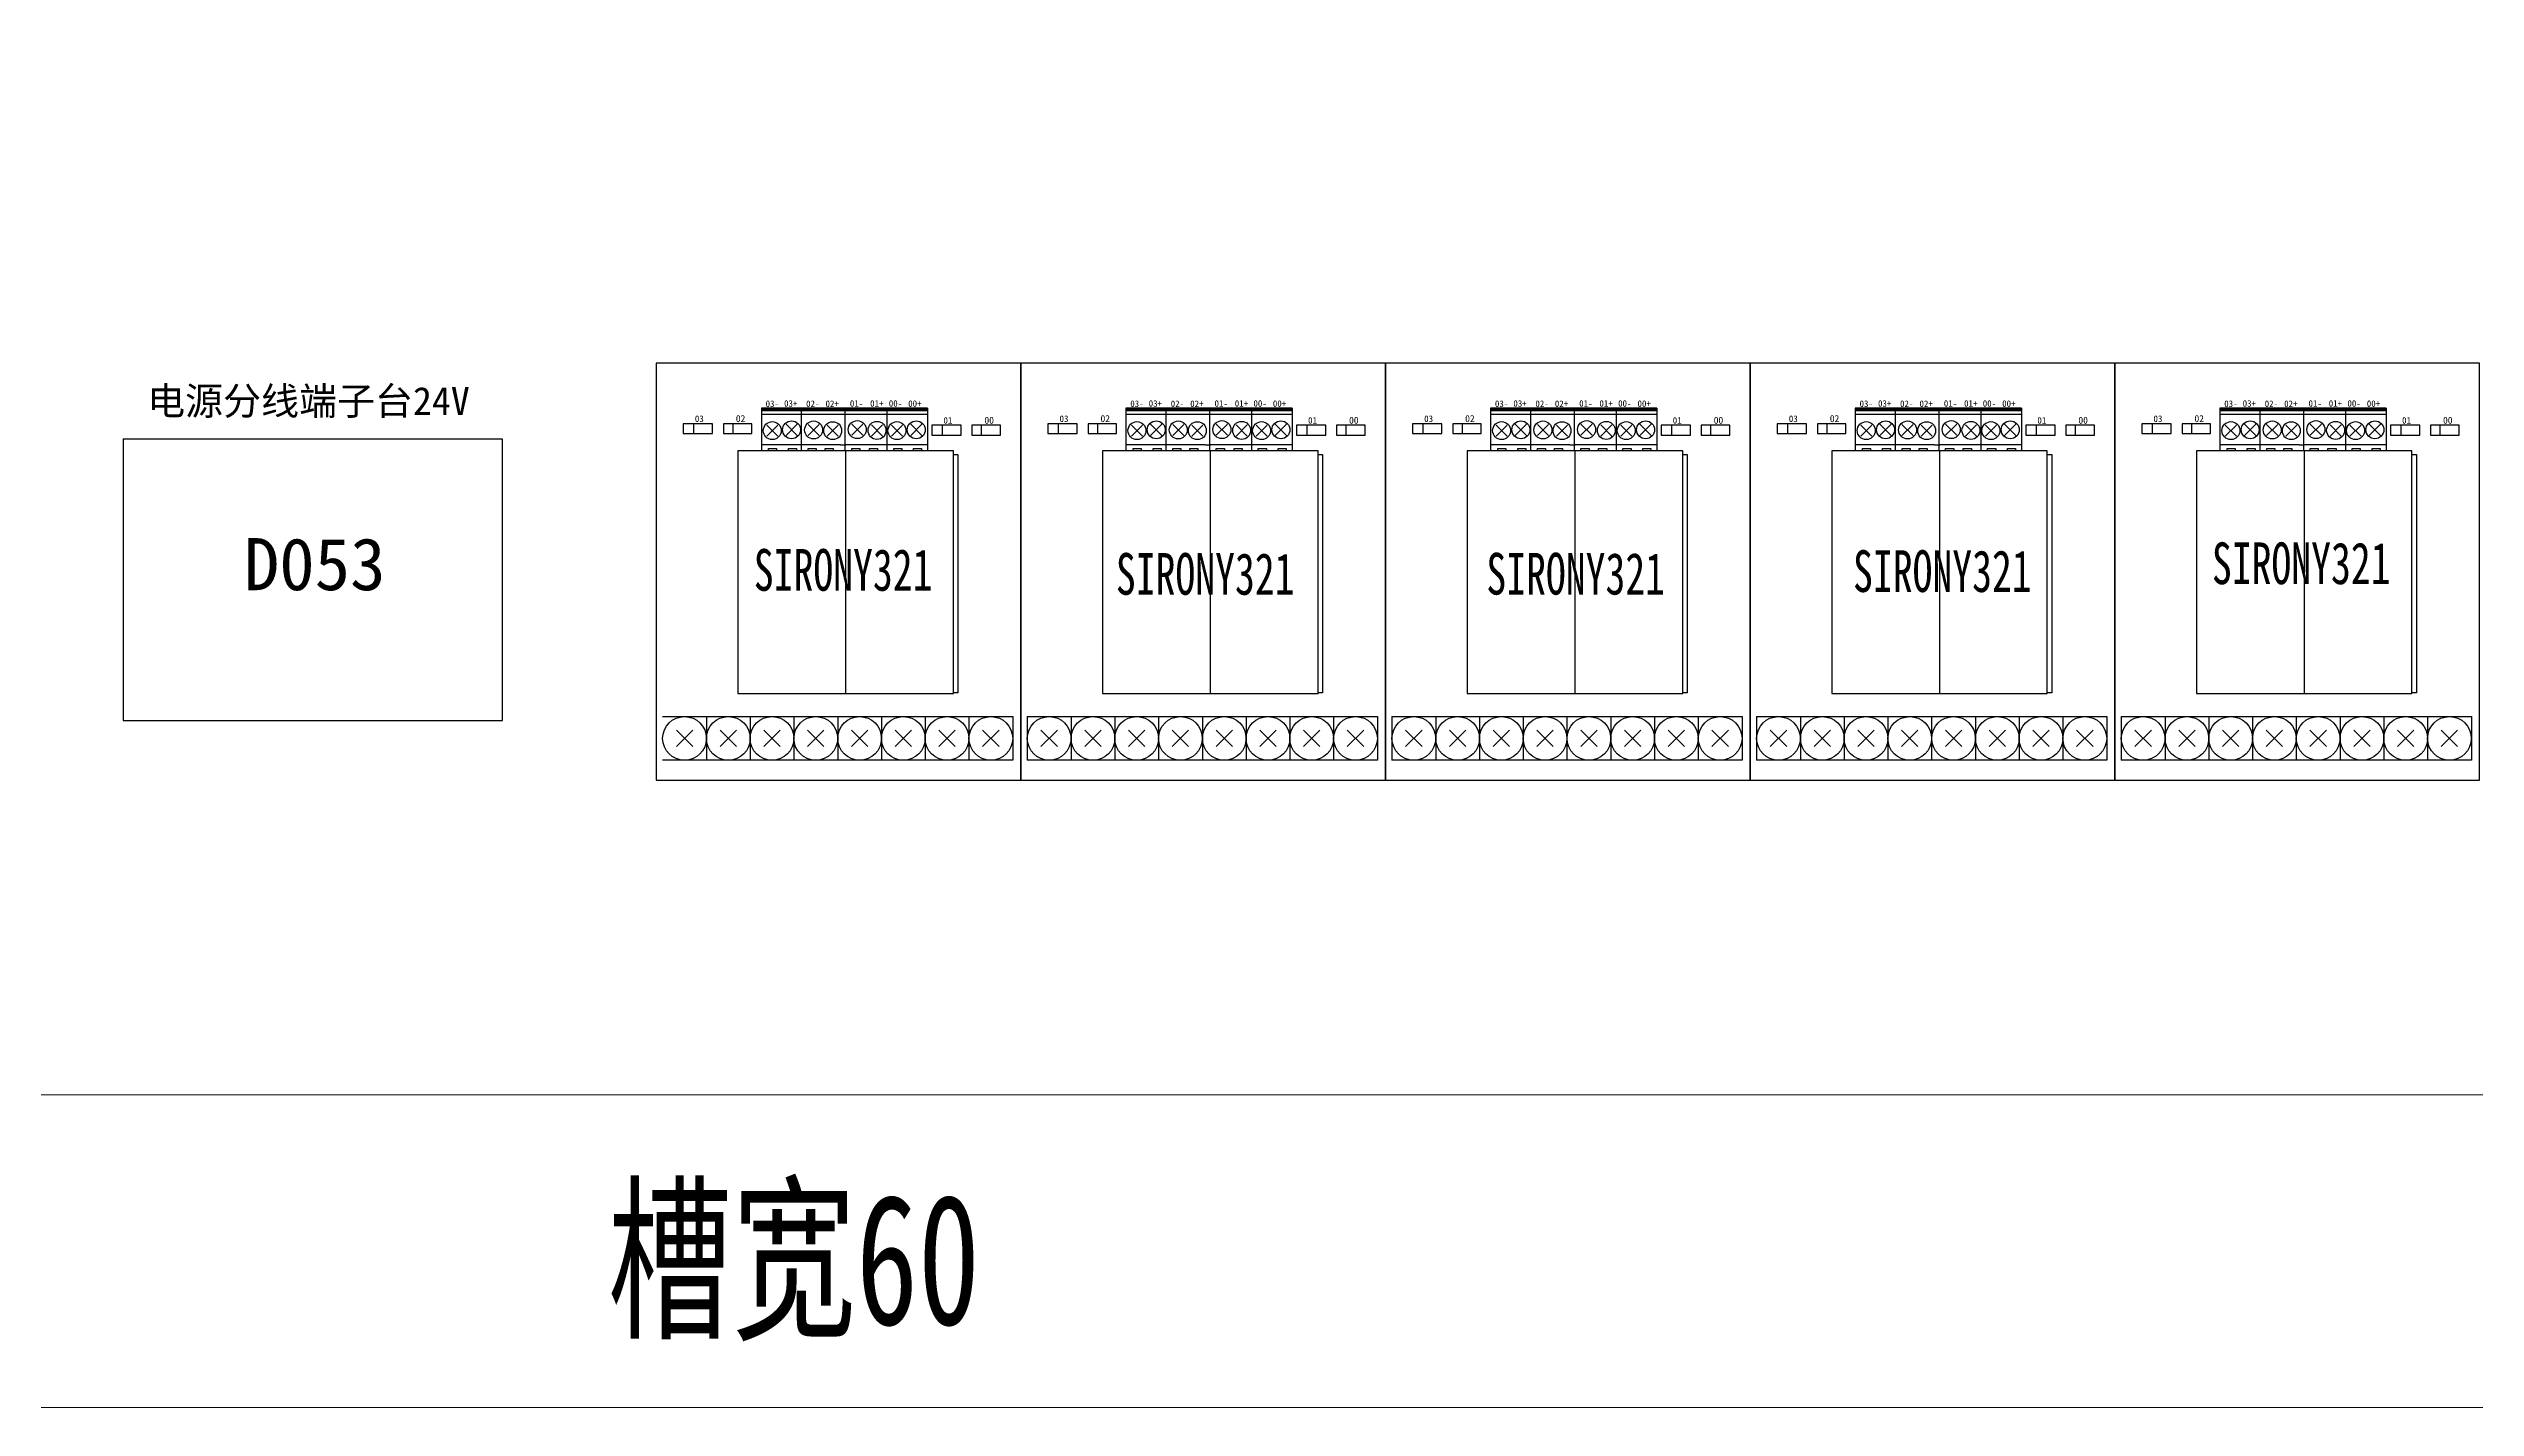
# Model space of a CAD drawing. Extents: x 38255 to 47052, y -6758 to -3353.
# Drawn here: x 43797.9 to 44263.8, y -4747.9 to -4487.2 of the extents above; entities that cross this region are included whole.
import ezdxf

# ---------------------------------------------------------------- set-up
doc = ezdxf.new("R2010")
doc.units = 0
doc.header["$MEASUREMENT"] = 0
doc.layers.add('frame', color=7, linetype='Continuous', lineweight=15)
doc.layers.add('TEXT', color=2, linetype='Continuous')
doc.layers.add('Z_OM_OUTLINE', color=7, linetype='Continuous')
doc.styles.add('ST', font='', dxfattribs={"width": 0.8, "height": 300})
doc.styles.add('宋', font='', dxfattribs={"width": 0.7})
doc.styles.get('ST').set_extended_font_data('SimSun')
doc.styles.get('宋').set_extended_font_data('SimSun')

msp = doc.modelspace()

# ---------------------------------------------------------------- linework, layer by layer
at = {"lineweight": -2}
for p, q in [((43934.745, -4556.169), (43934.745, -4564.323)), ((43966.649, -4556.169), (43934.745, -4556.169)), ((43942.466, -4564.323), (43942.466, -4556.169)), ((43950.852, -4564.323), (43950.852, -4556.169)), ((43958.884, -4564.323), (43958.884, -4556.169)), ((43966.649, -4556.169), (43966.649, -4564.323)), ((44004.745, -4556.169), (44004.745, -4564.323)), ((44036.649, -4556.169), (44004.745, -4556.169)), ((44012.466, -4564.323), (44012.466, -4556.169)), ((44020.852, -4564.323), (44020.852, -4556.169)), ((44028.884, -4564.323), (44028.884, -4556.169)), ((44036.649, -4556.169), (44036.649, -4564.323)), ((44074.745, -4556.169), (44074.745, -4564.323)), ((44106.649, -4556.169), (44074.745, -4556.169)), ((44082.466, -4564.323), (44082.466, -4556.169)), ((44090.852, -4564.323), (44090.852, -4556.169)), ((44098.884, -4564.323), (44098.884, -4556.169)), ((44106.649, -4556.169), (44106.649, -4564.323)), ((44144.745, -4556.169), (44144.745, -4564.323)), ((44176.649, -4556.169), (44144.745, -4556.169)), ((44152.466, -4564.323), (44152.466, -4556.169)), ((44160.852, -4564.323), (44160.852, -4556.169)), ((44168.884, -4564.323), (44168.884, -4556.169)), ((44176.649, -4556.169), (44176.649, -4564.323)), ((44214.745, -4556.169), (44214.745, -4564.323)), ((44246.649, -4556.169), (44214.745, -4556.169)), ((44222.466, -4564.323), (44222.466, -4556.169)), ((44230.852, -4564.323), (44230.852, -4556.169)), ((44238.884, -4564.323), (44238.884, -4556.169)), ((44246.649, -4556.169), (44246.649, -4564.323)), ((43921.729, -4559.134), (43921.729, -4561.004)), ((43929.253, -4559.134), (43929.253, -4561.004)), ((43966.615, -4556.439), (43934.745, -4556.439)), ((43966.615, -4556.682), (43934.745, -4556.682)), ((43966.649, -4557.399), (43934.745, -4557.399)), ((43969.447, -4559.449), (43969.447, -4561.319)), ((43976.971, -4559.449), (43976.971, -4561.319)), ((43991.729, -4559.134), (43991.729, -4561.004)), ((43999.253, -4559.134), (43999.253, -4561.004)), ((44036.615, -4556.439), (44004.745, -4556.439)), ((44036.615, -4556.682), (44004.745, -4556.682)), ((44036.649, -4557.399), (44004.745, -4557.399)), ((44039.447, -4559.449), (44039.447, -4561.319)), ((44046.971, -4559.449), (44046.971, -4561.319)), ((44061.729, -4559.134), (44061.729, -4561.004)), ((44069.253, -4559.134), (44069.253, -4561.004)), ((44106.615, -4556.439), (44074.745, -4556.439)), ((44106.615, -4556.682), (44074.745, -4556.682)), ((44106.649, -4557.399), (44074.745, -4557.399)), ((44109.447, -4559.449), (44109.447, -4561.319)), ((44116.971, -4559.449), (44116.971, -4561.319)), ((44131.729, -4559.134), (44131.729, -4561.004)), ((44139.253, -4559.134), (44139.253, -4561.004)), ((44176.615, -4556.439), (44144.745, -4556.439)), ((44176.615, -4556.682), (44144.745, -4556.682)), ((44176.649, -4557.399), (44144.745, -4557.399)), ((44179.447, -4559.449), (44179.447, -4561.319)), ((44186.971, -4559.449), (44186.971, -4561.319)), ((44201.729, -4559.134), (44201.729, -4561.004)), ((44209.253, -4559.134), (44209.253, -4561.004)), ((44246.615, -4556.439), (44214.745, -4556.439)), ((44246.615, -4556.682), (44214.745, -4556.682)), ((44246.649, -4557.399), (44214.745, -4557.399)), ((44249.447, -4559.449), (44249.447, -4561.319)), ((44256.971, -4559.449), (44256.971, -4561.319)), ((43812.227, -4562.068), (43812.227, -4616.068)), ((43949.954, -4563.174), (43934.745, -4563.174)), ((43963.035, -4564.323), (43936.872, -4564.323)), ((43949.954, -4563.174), (43950.976, -4563.174)), ((43950.925, -4564.323), (43950.925, -4610.923)), ((43963.035, -4563.174), (43950.976, -4563.174)), ((44019.954, -4563.174), (44004.745, -4563.174)), ((44033.035, -4564.323), (44006.872, -4564.323)), ((44019.954, -4563.174), (44020.976, -4563.174)), ((44020.925, -4564.323), (44020.925, -4610.923)), ((44033.035, -4563.174), (44020.976, -4563.174)), ((44089.954, -4563.174), (44074.745, -4563.174)), ((44103.035, -4564.323), (44076.872, -4564.323)), ((44089.954, -4563.174), (44090.976, -4563.174)), ((44090.925, -4564.323), (44090.925, -4610.923)), ((44103.035, -4563.174), (44090.976, -4563.174)), ((44159.954, -4563.174), (44144.745, -4563.174)), ((44173.035, -4564.323), (44146.872, -4564.323)), ((44159.954, -4563.174), (44160.976, -4563.174)), ((44160.925, -4564.323), (44160.925, -4610.923)), ((44173.035, -4563.174), (44160.976, -4563.174)), ((44229.954, -4563.174), (44214.745, -4563.174)), ((44243.035, -4564.323), (44216.872, -4564.323)), ((44229.954, -4563.174), (44230.976, -4563.174)), ((44230.925, -4564.323), (44230.925, -4610.923)), ((44243.035, -4563.174), (44230.976, -4563.174)), ((43924.201, -4615.324), (43924.201, -4623.724)), ((43924.201, -4615.324), (43924.201, -4623.724)), ((43932.601, -4615.324), (43932.601, -4623.724)), ((43932.601, -4615.324), (43932.601, -4623.724)), ((43941.001, -4615.324), (43941.001, -4623.724)), ((43941.001, -4615.324), (43941.001, -4623.724)), ((43949.401, -4615.324), (43949.401, -4623.724)), ((43949.401, -4615.324), (43949.401, -4623.724)), ((43957.801, -4615.324), (43957.801, -4623.724)), ((43957.801, -4615.324), (43957.801, -4623.724)), ((43966.201, -4615.324), (43966.201, -4623.724)), ((43966.201, -4615.324), (43966.201, -4623.724)), ((43974.601, -4615.324), (43974.601, -4623.724)), ((43974.601, -4615.324), (43974.601, -4623.724)), ((43983.001, -4615.324), (43983.001, -4623.724)), ((43985.801, -4615.324), (43985.801, -4623.724)), ((43994.201, -4615.324), (43994.201, -4623.724)), ((43994.201, -4615.324), (43994.201, -4623.724)), ((44002.601, -4615.324), (44002.601, -4623.724)), ((44002.601, -4615.324), (44002.601, -4623.724)), ((44011.001, -4615.324), (44011.001, -4623.724)), ((44011.001, -4615.324), (44011.001, -4623.724)), ((44019.401, -4615.324), (44019.401, -4623.724)), ((44019.401, -4615.324), (44019.401, -4623.724)), ((44027.801, -4615.324), (44027.801, -4623.724)), ((44027.801, -4615.324), (44027.801, -4623.724)), ((44036.201, -4615.324), (44036.201, -4623.724)), ((44036.201, -4615.324), (44036.201, -4623.724)), ((44044.601, -4615.324), (44044.601, -4623.724)), ((44044.601, -4615.324), (44044.601, -4623.724)), ((44053.001, -4615.324), (44053.001, -4623.724)), ((44055.801, -4615.324), (44055.801, -4623.724)), ((44064.201, -4615.324), (44064.201, -4623.724)), ((44064.201, -4615.324), (44064.201, -4623.724)), ((44072.601, -4615.324), (44072.601, -4623.724)), ((44072.601, -4615.324), (44072.601, -4623.724)), ((44081.001, -4615.324), (44081.001, -4623.724)), ((44081.001, -4615.324), (44081.001, -4623.724)), ((44089.401, -4615.324), (44089.401, -4623.724)), ((44089.401, -4615.324), (44089.401, -4623.724)), ((44097.801, -4615.324), (44097.801, -4623.724)), ((44097.801, -4615.324), (44097.801, -4623.724)), ((44106.201, -4615.324), (44106.201, -4623.724)), ((44106.201, -4615.324), (44106.201, -4623.724)), ((44114.601, -4615.324), (44114.601, -4623.724)), ((44114.601, -4615.324), (44114.601, -4623.724)), ((44123.001, -4615.324), (44123.001, -4623.724)), ((44125.801, -4615.324), (44125.801, -4623.724)), ((44134.201, -4615.324), (44134.201, -4623.724)), ((44134.201, -4615.324), (44134.201, -4623.724)), ((44142.601, -4615.324), (44142.601, -4623.724)), ((44142.601, -4615.324), (44142.601, -4623.724)), ((44151.001, -4615.324), (44151.001, -4623.724)), ((44151.001, -4615.324), (44151.001, -4623.724)), ((44159.401, -4615.324), (44159.401, -4623.724)), ((44159.401, -4615.324), (44159.401, -4623.724)), ((44167.801, -4615.324), (44167.801, -4623.724)), ((44167.801, -4615.324), (44167.801, -4623.724)), ((44176.201, -4615.324), (44176.201, -4623.724)), ((44176.201, -4615.324), (44176.201, -4623.724)), ((44184.601, -4615.324), (44184.601, -4623.724)), ((44184.601, -4615.324), (44184.601, -4623.724)), ((44193.001, -4615.324), (44193.001, -4623.724)), ((44195.801, -4615.324), (44195.801, -4623.724)), ((44204.201, -4615.324), (44204.201, -4623.724)), ((44204.201, -4615.324), (44204.201, -4623.724)), ((44212.601, -4615.324), (44212.601, -4623.724)), ((44212.601, -4615.324), (44212.601, -4623.724)), ((44221.001, -4615.324), (44221.001, -4623.724)), ((44221.001, -4615.324), (44221.001, -4623.724)), ((44229.401, -4615.324), (44229.401, -4623.724)), ((44229.401, -4615.324), (44229.401, -4623.724)), ((44237.801, -4615.324), (44237.801, -4623.724)), ((44237.801, -4615.324), (44237.801, -4623.724)), ((44246.201, -4615.324), (44246.201, -4623.724)), ((44246.201, -4615.324), (44246.201, -4623.724)), ((44254.601, -4615.324), (44254.601, -4623.724)), ((44254.601, -4615.324), (44254.601, -4623.724)), ((44263.001, -4615.324), (44263.001, -4623.724))]:
    msp.add_line(p, q, dxfattribs=at)
for points in [[(43984.582, -4547.547), (43914.582, -4547.547), (43914.582, -4627.547), (43984.582, -4627.547)], [(44054.582, -4547.547), (43984.582, -4547.547), (43984.582, -4627.547), (44054.582, -4627.547)], [(44124.582, -4547.547), (44054.582, -4547.547), (44054.582, -4627.547), (44124.582, -4627.547)], [(44194.582, -4547.547), (44124.582, -4547.547), (44124.582, -4627.547), (44194.582, -4627.547)], [(44264.582, -4547.547), (44194.582, -4547.547), (44194.582, -4627.547), (44264.582, -4627.547)], [(43925.38, -4559.134), (43919.77, -4559.134), (43919.77, -4561.004), (43925.38, -4561.004)], [(43932.932, -4559.134), (43927.466, -4559.134), (43927.466, -4561.004), (43932.932, -4561.004)], [(43973.098, -4559.449), (43967.488, -4559.449), (43967.488, -4561.319), (43973.098, -4561.319)], [(43980.65, -4559.449), (43975.184, -4559.449), (43975.184, -4561.319), (43980.65, -4561.319)], [(43995.38, -4559.134), (43989.77, -4559.134), (43989.77, -4561.004), (43995.38, -4561.004)], [(44002.932, -4559.134), (43997.466, -4559.134), (43997.466, -4561.004), (44002.932, -4561.004)], [(44043.098, -4559.449), (44037.488, -4559.449), (44037.488, -4561.319), (44043.098, -4561.319)], [(44050.65, -4559.449), (44045.184, -4559.449), (44045.184, -4561.319), (44050.65, -4561.319)], [(44065.38, -4559.134), (44059.77, -4559.134), (44059.77, -4561.004), (44065.38, -4561.004)], [(44072.932, -4559.134), (44067.466, -4559.134), (44067.466, -4561.004), (44072.932, -4561.004)], [(44113.098, -4559.449), (44107.488, -4559.449), (44107.488, -4561.319), (44113.098, -4561.319)], [(44120.65, -4559.449), (44115.184, -4559.449), (44115.184, -4561.319), (44120.65, -4561.319)], [(44135.38, -4559.134), (44129.77, -4559.134), (44129.77, -4561.004), (44135.38, -4561.004)], [(44142.932, -4559.134), (44137.466, -4559.134), (44137.466, -4561.004), (44142.932, -4561.004)], [(44183.098, -4559.449), (44177.488, -4559.449), (44177.488, -4561.319), (44183.098, -4561.319)], [(44190.65, -4559.449), (44185.184, -4559.449), (44185.184, -4561.319), (44190.65, -4561.319)], [(44205.38, -4559.134), (44199.77, -4559.134), (44199.77, -4561.004), (44205.38, -4561.004)], [(44212.932, -4559.134), (44207.466, -4559.134), (44207.466, -4561.004), (44212.932, -4561.004)], [(44253.098, -4559.449), (44247.488, -4559.449), (44247.488, -4561.319), (44253.098, -4561.319)], [(44260.65, -4559.449), (44255.184, -4559.449), (44255.184, -4561.319), (44260.65, -4561.319)], [(43812.227, -4616.068), (43885.034, -4616.068), (43885.034, -4562.075), (43812.227, -4562.075)], [(43971.607, -4564.323), (43930.243, -4564.323), (43930.243, -4610.923), (43971.607, -4610.923)], [(43937.672, -4564.323), (43936.13, -4564.323), (43936.13, -4563.88), (43937.672, -4563.88)], [(43941.479, -4564.323), (43939.937, -4564.323), (43939.937, -4563.88), (43941.479, -4563.88)], [(43945.26, -4564.323), (43943.718, -4564.323), (43943.718, -4563.88), (43945.26, -4563.88)], [(43948.52, -4564.323), (43946.978, -4564.323), (43946.978, -4563.88), (43948.52, -4563.88)], [(43953.629, -4564.323), (43952.086, -4564.323), (43952.086, -4563.88), (43953.629, -4563.88)], [(43957.022, -4564.323), (43955.479, -4564.323), (43955.479, -4563.88), (43957.022, -4563.88)], [(43961.691, -4564.323), (43960.149, -4564.323), (43960.149, -4563.88), (43961.691, -4563.88)], [(43965.505, -4564.323), (43963.963, -4564.323), (43963.963, -4563.88), (43965.505, -4563.88)], [(43971.607, -4565.025), (43972.459, -4565.025), (43972.459, -4610.778), (43971.607, -4610.778)], [(44041.607, -4564.323), (44000.243, -4564.323), (44000.243, -4610.923), (44041.607, -4610.923)], [(44007.672, -4564.323), (44006.13, -4564.323), (44006.13, -4563.88), (44007.672, -4563.88)], [(44011.479, -4564.323), (44009.937, -4564.323), (44009.937, -4563.88), (44011.479, -4563.88)], [(44015.26, -4564.323), (44013.718, -4564.323), (44013.718, -4563.88), (44015.26, -4563.88)], [(44018.52, -4564.323), (44016.978, -4564.323), (44016.978, -4563.88), (44018.52, -4563.88)], [(44023.629, -4564.323), (44022.086, -4564.323), (44022.086, -4563.88), (44023.629, -4563.88)], [(44027.022, -4564.323), (44025.479, -4564.323), (44025.479, -4563.88), (44027.022, -4563.88)], [(44031.691, -4564.323), (44030.149, -4564.323), (44030.149, -4563.88), (44031.691, -4563.88)], [(44035.505, -4564.323), (44033.963, -4564.323), (44033.963, -4563.88), (44035.505, -4563.88)], [(44041.607, -4565.025), (44042.459, -4565.025), (44042.459, -4610.778), (44041.607, -4610.778)], [(44111.607, -4564.323), (44070.243, -4564.323), (44070.243, -4610.923), (44111.607, -4610.923)], [(44077.672, -4564.323), (44076.13, -4564.323), (44076.13, -4563.88), (44077.672, -4563.88)], [(44081.479, -4564.323), (44079.937, -4564.323), (44079.937, -4563.88), (44081.479, -4563.88)], [(44085.26, -4564.323), (44083.718, -4564.323), (44083.718, -4563.88), (44085.26, -4563.88)], [(44088.52, -4564.323), (44086.978, -4564.323), (44086.978, -4563.88), (44088.52, -4563.88)], [(44093.629, -4564.323), (44092.086, -4564.323), (44092.086, -4563.88), (44093.629, -4563.88)], [(44097.022, -4564.323), (44095.479, -4564.323), (44095.479, -4563.88), (44097.022, -4563.88)], [(44101.691, -4564.323), (44100.149, -4564.323), (44100.149, -4563.88), (44101.691, -4563.88)], [(44105.505, -4564.323), (44103.963, -4564.323), (44103.963, -4563.88), (44105.505, -4563.88)], [(44111.607, -4565.025), (44112.459, -4565.025), (44112.459, -4610.778), (44111.607, -4610.778)], [(44181.607, -4564.323), (44140.243, -4564.323), (44140.243, -4610.923), (44181.607, -4610.923)], [(44147.672, -4564.323), (44146.13, -4564.323), (44146.13, -4563.88), (44147.672, -4563.88)], [(44151.479, -4564.323), (44149.937, -4564.323), (44149.937, -4563.88), (44151.479, -4563.88)], [(44155.26, -4564.323), (44153.718, -4564.323), (44153.718, -4563.88), (44155.26, -4563.88)], [(44158.52, -4564.323), (44156.978, -4564.323), (44156.978, -4563.88), (44158.52, -4563.88)], [(44163.629, -4564.323), (44162.086, -4564.323), (44162.086, -4563.88), (44163.629, -4563.88)], [(44167.022, -4564.323), (44165.479, -4564.323), (44165.479, -4563.88), (44167.022, -4563.88)], [(44171.691, -4564.323), (44170.149, -4564.323), (44170.149, -4563.88), (44171.691, -4563.88)], [(44175.505, -4564.323), (44173.963, -4564.323), (44173.963, -4563.88), (44175.505, -4563.88)], [(44181.607, -4565.025), (44182.459, -4565.025), (44182.459, -4610.778), (44181.607, -4610.778)], [(44251.607, -4564.323), (44210.243, -4564.323), (44210.243, -4610.923), (44251.607, -4610.923)], [(44217.672, -4564.323), (44216.13, -4564.323), (44216.13, -4563.88), (44217.672, -4563.88)], [(44221.479, -4564.323), (44219.937, -4564.323), (44219.937, -4563.88), (44221.479, -4563.88)], [(44225.26, -4564.323), (44223.718, -4564.323), (44223.718, -4563.88), (44225.26, -4563.88)], [(44228.52, -4564.323), (44226.978, -4564.323), (44226.978, -4563.88), (44228.52, -4563.88)], [(44233.629, -4564.323), (44232.086, -4564.323), (44232.086, -4563.88), (44233.629, -4563.88)], [(44237.022, -4564.323), (44235.479, -4564.323), (44235.479, -4563.88), (44237.022, -4563.88)], [(44241.691, -4564.323), (44240.149, -4564.323), (44240.149, -4563.88), (44241.691, -4563.88)], [(44245.505, -4564.323), (44243.963, -4564.323), (44243.963, -4563.88), (44245.505, -4563.88)], [(44251.607, -4565.025), (44252.459, -4565.025), (44252.459, -4610.778), (44251.607, -4610.778)]]:
    msp.add_lwpolyline(points, close=True, dxfattribs=at)
at = {"layer": 'frame', "lineweight": 0}
msp.add_line((43305.76, -4687.876), (44578.884, -4687.876), dxfattribs=at)
msp.add_lwpolyline([(44638.884, -4361.876), (41758.884, -4361.876), (41758.884, -4747.876), (44638.884, -4747.876)], close=True, dxfattribs=at)
at = {"layer": 'Z_OM_OUTLINE'}
for p, q in [((43935.775, -4561.542), (43937.92, -4559.396)), ((43937.92, -4561.542), (43935.775, -4559.396)), ((43939.48, -4561.384), (43941.625, -4559.239)), ((43941.625, -4561.384), (43939.48, -4559.239)), ((43943.707, -4561.41), (43945.853, -4559.264)), ((43945.853, -4561.41), (43943.707, -4559.264)), ((43947.37, -4561.548), (43949.515, -4559.402)), ((43949.515, -4561.548), (43947.37, -4559.402)), ((43952.086, -4561.35), (43954.232, -4559.205)), ((43954.232, -4561.35), (43952.086, -4559.205)), ((43955.875, -4561.503), (43958.02, -4559.358)), ((43958.02, -4561.503), (43955.875, -4559.358)), ((43961.853, -4561.542), (43959.707, -4559.396)), ((43959.707, -4561.542), (43961.853, -4559.396)), ((43965.557, -4561.384), (43963.412, -4559.239)), ((43963.412, -4561.384), (43965.557, -4559.239)), ((44007.92, -4561.542), (44005.775, -4559.396)), ((44005.775, -4561.542), (44007.92, -4559.396)), ((44011.625, -4561.384), (44009.48, -4559.239)), ((44009.48, -4561.384), (44011.625, -4559.239)), ((44015.853, -4561.41), (44013.707, -4559.264)), ((44013.707, -4561.41), (44015.853, -4559.264)), ((44019.515, -4561.548), (44017.37, -4559.402)), ((44017.37, -4561.548), (44019.515, -4559.402)), ((44024.232, -4561.35), (44022.086, -4559.205)), ((44022.086, -4561.35), (44024.232, -4559.205)), ((44028.02, -4561.503), (44025.875, -4559.358)), ((44025.875, -4561.503), (44028.02, -4559.358)), ((44031.853, -4561.542), (44029.707, -4559.396)), ((44029.707, -4561.542), (44031.853, -4559.396)), ((44035.557, -4561.384), (44033.412, -4559.239)), ((44033.412, -4561.384), (44035.557, -4559.239)), ((44077.92, -4561.542), (44075.775, -4559.396)), ((44075.775, -4561.542), (44077.92, -4559.396)), ((44079.48, -4561.384), (44081.625, -4559.239)), ((44081.625, -4561.384), (44079.48, -4559.239)), ((44083.707, -4561.41), (44085.853, -4559.264)), ((44085.853, -4561.41), (44083.707, -4559.264)), ((44087.37, -4561.548), (44089.515, -4559.402)), ((44089.515, -4561.548), (44087.37, -4559.402)), ((44092.086, -4561.35), (44094.232, -4559.205)), ((44094.232, -4561.35), (44092.086, -4559.205)), ((44095.875, -4561.503), (44098.02, -4559.358)), ((44098.02, -4561.503), (44095.875, -4559.358)), ((44099.707, -4561.542), (44101.853, -4559.396)), ((44101.853, -4561.542), (44099.707, -4559.396)), ((44103.412, -4561.384), (44105.557, -4559.239)), ((44105.557, -4561.384), (44103.412, -4559.239)), ((44147.92, -4561.542), (44145.775, -4559.396)), ((44145.775, -4561.542), (44147.92, -4559.396)), ((44151.625, -4561.384), (44149.48, -4559.239)), ((44149.48, -4561.384), (44151.625, -4559.239)), ((44155.853, -4561.41), (44153.707, -4559.264)), ((44153.707, -4561.41), (44155.853, -4559.264)), ((44159.515, -4561.548), (44157.37, -4559.402)), ((44157.37, -4561.548), (44159.515, -4559.402)), ((44164.232, -4561.35), (44162.086, -4559.205)), ((44162.086, -4561.35), (44164.232, -4559.205)), ((44168.02, -4561.503), (44165.875, -4559.358)), ((44165.875, -4561.503), (44168.02, -4559.358)), ((44171.853, -4561.542), (44169.707, -4559.396)), ((44169.707, -4561.542), (44171.853, -4559.396)), ((44175.557, -4561.384), (44173.412, -4559.239)), ((44173.412, -4561.384), (44175.557, -4559.239)), ((44217.92, -4561.542), (44215.775, -4559.396)), ((44215.775, -4561.542), (44217.92, -4559.396)), ((44221.625, -4561.384), (44219.48, -4559.239)), ((44219.48, -4561.384), (44221.625, -4559.239)), ((44225.853, -4561.41), (44223.707, -4559.264)), ((44223.707, -4561.41), (44225.853, -4559.264)), ((44229.515, -4561.548), (44227.37, -4559.402)), ((44227.37, -4561.548), (44229.515, -4559.402)), ((44234.232, -4561.35), (44232.086, -4559.205)), ((44232.086, -4561.35), (44234.232, -4559.205)), ((44238.02, -4561.503), (44235.875, -4559.358)), ((44235.875, -4561.503), (44238.02, -4559.358)), ((44241.853, -4561.542), (44239.707, -4559.396)), ((44239.707, -4561.542), (44241.853, -4559.396)), ((44245.557, -4561.384), (44243.412, -4559.239)), ((44243.412, -4561.384), (44245.557, -4559.239)), ((43966.615, -4563.174), (43957.306, -4563.174)), ((44036.615, -4563.174), (44027.306, -4563.174)), ((44106.615, -4563.174), (44097.306, -4563.174)), ((44176.615, -4563.174), (44167.306, -4563.174)), ((44246.615, -4563.174), (44237.306, -4563.174)), ((43915.801, -4615.324), (43924.201, -4615.324)), ((43924.201, -4615.324), (43932.601, -4615.324)), ((43932.601, -4615.324), (43941.001, -4615.324)), ((43941.001, -4615.324), (43949.401, -4615.324)), ((43949.401, -4615.324), (43957.801, -4615.324)), ((43957.801, -4615.324), (43966.201, -4615.324)), ((43966.201, -4615.324), (43974.601, -4615.324)), ((43974.601, -4615.324), (43983.001, -4615.324)), ((43985.801, -4615.324), (43994.201, -4615.324)), ((43994.201, -4615.324), (44002.601, -4615.324)), ((44002.601, -4615.324), (44011.001, -4615.324)), ((44011.001, -4615.324), (44019.401, -4615.324)), ((44019.401, -4615.324), (44027.801, -4615.324)), ((44027.801, -4615.324), (44036.201, -4615.324)), ((44036.201, -4615.324), (44044.601, -4615.324)), ((44044.601, -4615.324), (44053.001, -4615.324)), ((44055.801, -4615.324), (44064.201, -4615.324)), ((44064.201, -4615.324), (44072.601, -4615.324)), ((44072.601, -4615.324), (44081.001, -4615.324)), ((44081.001, -4615.324), (44089.401, -4615.324)), ((44089.401, -4615.324), (44097.801, -4615.324)), ((44097.801, -4615.324), (44106.201, -4615.324)), ((44106.201, -4615.324), (44114.601, -4615.324)), ((44114.601, -4615.324), (44123.001, -4615.324)), ((44125.801, -4615.324), (44134.201, -4615.324)), ((44134.201, -4615.324), (44142.601, -4615.324)), ((44142.601, -4615.324), (44151.001, -4615.324)), ((44151.001, -4615.324), (44159.401, -4615.324)), ((44159.401, -4615.324), (44167.801, -4615.324)), ((44167.801, -4615.324), (44176.201, -4615.324)), ((44176.201, -4615.324), (44184.601, -4615.324)), ((44184.601, -4615.324), (44193.001, -4615.324)), ((44195.801, -4615.324), (44204.201, -4615.324)), ((44204.201, -4615.324), (44212.601, -4615.324)), ((44212.601, -4615.324), (44221.001, -4615.324)), ((44221.001, -4615.324), (44229.401, -4615.324)), ((44229.401, -4615.324), (44237.801, -4615.324)), ((44237.801, -4615.324), (44246.201, -4615.324)), ((44246.201, -4615.324), (44254.601, -4615.324)), ((44254.601, -4615.324), (44263.001, -4615.324)), ((43918.429, -4621.097), (43921.574, -4617.951)), ((43921.574, -4621.097), (43918.429, -4617.951)), ((43926.829, -4621.097), (43929.974, -4617.951)), ((43929.974, -4621.097), (43926.829, -4617.951)), ((43935.229, -4621.097), (43938.374, -4617.951)), ((43938.374, -4621.097), (43935.229, -4617.951)), ((43943.629, -4621.097), (43946.774, -4617.951)), ((43946.774, -4621.097), (43943.629, -4617.951)), ((43952.029, -4621.097), (43955.174, -4617.951)), ((43955.174, -4621.097), (43952.029, -4617.951)), ((43960.429, -4621.097), (43963.574, -4617.951)), ((43963.574, -4621.097), (43960.429, -4617.951)), ((43968.829, -4621.097), (43971.974, -4617.951)), ((43971.974, -4621.097), (43968.829, -4617.951)), ((43977.229, -4621.097), (43980.374, -4617.951)), ((43980.374, -4621.097), (43977.229, -4617.951)), ((43991.574, -4621.097), (43988.429, -4617.951)), ((43988.429, -4621.097), (43991.574, -4617.951)), ((43999.974, -4621.097), (43996.829, -4617.951)), ((43996.829, -4621.097), (43999.974, -4617.951)), ((44008.374, -4621.097), (44005.229, -4617.951)), ((44005.229, -4621.097), (44008.374, -4617.951)), ((44016.774, -4621.097), (44013.629, -4617.951)), ((44013.629, -4621.097), (44016.774, -4617.951)), ((44025.174, -4621.097), (44022.029, -4617.951)), ((44022.029, -4621.097), (44025.174, -4617.951)), ((44033.574, -4621.097), (44030.429, -4617.951)), ((44030.429, -4621.097), (44033.574, -4617.951)), ((44041.974, -4621.097), (44038.829, -4617.951)), ((44038.829, -4621.097), (44041.974, -4617.951)), ((44050.374, -4621.097), (44047.229, -4617.951)), ((44047.229, -4621.097), (44050.374, -4617.951)), ((44061.574, -4621.097), (44058.429, -4617.951)), ((44058.429, -4621.097), (44061.574, -4617.951)), ((44069.974, -4621.097), (44066.829, -4617.951)), ((44066.829, -4621.097), (44069.974, -4617.951)), ((44078.374, -4621.097), (44075.229, -4617.951)), ((44075.229, -4621.097), (44078.374, -4617.951)), ((44086.774, -4621.097), (44083.629, -4617.951)), ((44083.629, -4621.097), (44086.774, -4617.951)), ((44095.174, -4621.097), (44092.029, -4617.951)), ((44092.029, -4621.097), (44095.174, -4617.951)), ((44100.429, -4621.097), (44103.574, -4617.951)), ((44103.574, -4621.097), (44100.429, -4617.951)), ((44108.829, -4621.097), (44111.974, -4617.951)), ((44111.974, -4621.097), (44108.829, -4617.951)), ((44117.229, -4621.097), (44120.374, -4617.951)), ((44120.374, -4621.097), (44117.229, -4617.951)), ((44131.574, -4621.097), (44128.429, -4617.951)), ((44128.429, -4621.097), (44131.574, -4617.951)), ((44139.974, -4621.097), (44136.829, -4617.951)), ((44136.829, -4621.097), (44139.974, -4617.951)), ((44148.374, -4621.097), (44145.229, -4617.951)), ((44145.229, -4621.097), (44148.374, -4617.951)), ((44156.774, -4621.097), (44153.629, -4617.951)), ((44153.629, -4621.097), (44156.774, -4617.951)), ((44165.174, -4621.097), (44162.029, -4617.951)), ((44162.029, -4621.097), (44165.174, -4617.951)), ((44173.574, -4621.097), (44170.429, -4617.951)), ((44170.429, -4621.097), (44173.574, -4617.951)), ((44181.974, -4621.097), (44178.829, -4617.951)), ((44178.829, -4621.097), (44181.974, -4617.951)), ((44190.374, -4621.097), (44187.229, -4617.951)), ((44187.229, -4621.097), (44190.374, -4617.951)), ((44201.574, -4621.097), (44198.429, -4617.951)), ((44198.429, -4621.097), (44201.574, -4617.951)), ((44209.974, -4621.097), (44206.829, -4617.951)), ((44206.829, -4621.097), (44209.974, -4617.951)), ((44218.374, -4621.097), (44215.229, -4617.951)), ((44215.229, -4621.097), (44218.374, -4617.951)), ((44226.774, -4621.097), (44223.629, -4617.951)), ((44223.629, -4621.097), (44226.774, -4617.951)), ((44235.174, -4621.097), (44232.029, -4617.951)), ((44232.029, -4621.097), (44235.174, -4617.951)), ((44243.574, -4621.097), (44240.429, -4617.951)), ((44240.429, -4621.097), (44243.574, -4617.951)), ((44251.974, -4621.097), (44248.829, -4617.951)), ((44248.829, -4621.097), (44251.974, -4617.951)), ((44260.374, -4621.097), (44257.229, -4617.951)), ((44257.229, -4621.097), (44260.374, -4617.951)), ((43924.201, -4623.724), (43915.801, -4623.724)), ((43932.601, -4623.724), (43924.201, -4623.724)), ((43941.001, -4623.724), (43932.601, -4623.724)), ((43949.401, -4623.724), (43941.001, -4623.724)), ((43957.801, -4623.724), (43949.401, -4623.724)), ((43966.201, -4623.724), (43957.801, -4623.724)), ((43974.601, -4623.724), (43966.201, -4623.724)), ((43983.001, -4623.724), (43974.601, -4623.724)), ((43994.201, -4623.724), (43985.801, -4623.724)), ((44002.601, -4623.724), (43994.201, -4623.724)), ((44011.001, -4623.724), (44002.601, -4623.724)), ((44019.401, -4623.724), (44011.001, -4623.724)), ((44027.801, -4623.724), (44019.401, -4623.724)), ((44036.201, -4623.724), (44027.801, -4623.724)), ((44044.601, -4623.724), (44036.201, -4623.724)), ((44053.001, -4623.724), (44044.601, -4623.724)), ((44064.201, -4623.724), (44055.801, -4623.724)), ((44072.601, -4623.724), (44064.201, -4623.724)), ((44081.001, -4623.724), (44072.601, -4623.724)), ((44089.401, -4623.724), (44081.001, -4623.724)), ((44097.801, -4623.724), (44089.401, -4623.724)), ((44106.201, -4623.724), (44097.801, -4623.724)), ((44114.601, -4623.724), (44106.201, -4623.724)), ((44123.001, -4623.724), (44114.601, -4623.724)), ((44134.201, -4623.724), (44125.801, -4623.724)), ((44142.601, -4623.724), (44134.201, -4623.724)), ((44151.001, -4623.724), (44142.601, -4623.724)), ((44159.401, -4623.724), (44151.001, -4623.724)), ((44167.801, -4623.724), (44159.401, -4623.724)), ((44176.201, -4623.724), (44167.801, -4623.724)), ((44184.601, -4623.724), (44176.201, -4623.724)), ((44193.001, -4623.724), (44184.601, -4623.724)), ((44204.201, -4623.724), (44195.801, -4623.724)), ((44212.601, -4623.724), (44204.201, -4623.724)), ((44221.001, -4623.724), (44212.601, -4623.724)), ((44229.401, -4623.724), (44221.001, -4623.724)), ((44237.801, -4623.724), (44229.401, -4623.724)), ((44246.201, -4623.724), (44237.801, -4623.724)), ((44254.601, -4623.724), (44246.201, -4623.724)), ((44263.001, -4623.724), (44254.601, -4623.724))]:
    msp.add_line(p, q, dxfattribs=at)
for centre, radius in [((43936.848, -4560.469), 1.722), ((43940.552, -4560.311), 1.722), ((43944.78, -4560.337), 1.722), ((43948.442, -4560.475), 1.722), ((43953.159, -4560.277), 1.722), ((43956.948, -4560.431), 1.722), ((43960.78, -4560.469), 1.722), ((43964.485, -4560.311), 1.722), ((44006.848, -4560.469), 1.722), ((44010.552, -4560.311), 1.722), ((44014.78, -4560.337), 1.722), ((44018.442, -4560.475), 1.722), ((44023.159, -4560.277), 1.722), ((44026.948, -4560.431), 1.722), ((44030.78, -4560.469), 1.722), ((44034.485, -4560.311), 1.722), ((44076.848, -4560.469), 1.722), ((44080.552, -4560.311), 1.722), ((44084.78, -4560.337), 1.722), ((44088.442, -4560.475), 1.722), ((44093.159, -4560.277), 1.722), ((44096.948, -4560.431), 1.722), ((44100.78, -4560.469), 1.722), ((44104.485, -4560.311), 1.722), ((44146.848, -4560.469), 1.722), ((44150.552, -4560.311), 1.722), ((44154.78, -4560.337), 1.722), ((44158.442, -4560.475), 1.722), ((44163.159, -4560.277), 1.722), ((44166.948, -4560.431), 1.722), ((44170.78, -4560.469), 1.722), ((44174.485, -4560.311), 1.722), ((44216.848, -4560.469), 1.722), ((44220.552, -4560.311), 1.722), ((44224.78, -4560.337), 1.722), ((44228.442, -4560.475), 1.722), ((44233.159, -4560.277), 1.722), ((44236.948, -4560.431), 1.722), ((44240.78, -4560.469), 1.722), ((44244.485, -4560.311), 1.722), ((43920.001, -4619.524), 4.197), ((43928.401, -4619.524), 4.197), ((43936.801, -4619.524), 4.197), ((43945.201, -4619.524), 4.197), ((43953.601, -4619.524), 4.197), ((43962.001, -4619.524), 4.197), ((43970.401, -4619.524), 4.197), ((43978.801, -4619.524), 4.197), ((43990.001, -4619.524), 4.197), ((43998.401, -4619.524), 4.197), ((44006.801, -4619.524), 4.197), ((44015.201, -4619.524), 4.197), ((44023.601, -4619.524), 4.197), ((44032.001, -4619.524), 4.197), ((44040.401, -4619.524), 4.197), ((44048.801, -4619.524), 4.197), ((44060.001, -4619.524), 4.197), ((44068.401, -4619.524), 4.197), ((44076.801, -4619.524), 4.197), ((44085.201, -4619.524), 4.197), ((44093.601, -4619.524), 4.197), ((44102.001, -4619.524), 4.197), ((44110.401, -4619.524), 4.197), ((44118.801, -4619.524), 4.197), ((44130.001, -4619.524), 4.197), ((44138.401, -4619.524), 4.197), ((44146.801, -4619.524), 4.197), ((44155.201, -4619.524), 4.197), ((44163.601, -4619.524), 4.197), ((44172.001, -4619.524), 4.197), ((44180.401, -4619.524), 4.197), ((44188.801, -4619.524), 4.197), ((44200.001, -4619.524), 4.197), ((44208.401, -4619.524), 4.197), ((44216.801, -4619.524), 4.197), ((44225.201, -4619.524), 4.197), ((44233.601, -4619.524), 4.197), ((44242.001, -4619.524), 4.197), ((44250.401, -4619.524), 4.197), ((44258.801, -4619.524), 4.197)]:
    msp.add_circle(centre, radius, dxfattribs=at)

# ---------------------------------------------------------------- texts
at = {"lineweight": 0, "insert": (43816.833, -4552.102), "char_height": 6.41408, "attachment_point": 1}
msp.add_mtext('{\\f新宋体|b0|i0|c134|p2;\\H0.833333x;电源分线端子台24V}', dxfattribs=at)
at = {"lineweight": -2, "attachment_point": 3}
for s, insert, char_height, width in [('03-', (43938.123, -4554.683), 1.2524, 1.19157), ('03+', (43941.663, -4554.633), 1.2524, 1.19157), ('02-', (43945.891, -4554.683), 1.2524, 1.19157), ('02+', (43949.628, -4554.683), 1.2524, 1.19157), ('01-', (43954.299, -4554.633), 1.2524, 1.19157), ('01+', (43958.183, -4554.633), 1.2524, 1.19157), ('00-', (43961.772, -4554.633), 1.2524, 1.19157), ('00+', (43965.496, -4554.658), 1.2524, 1.19157), ('03-', (44008.123, -4554.683), 1.2524, 1.19157), ('03+', (44011.663, -4554.633), 1.2524, 1.19157), ('02-', (44015.891, -4554.683), 1.2524, 1.19157), ('02+', (44019.628, -4554.683), 1.2524, 1.19157), ('01-', (44024.299, -4554.633), 1.2524, 1.19157), ('01+', (44028.183, -4554.633), 1.2524, 1.19157), ('00-', (44031.772, -4554.633), 1.2524, 1.19157), ('00+', (44035.496, -4554.658), 1.2524, 1.19157), ('03-', (44078.123, -4554.683), 1.2524, 1.19157), ('03+', (44081.663, -4554.633), 1.2524, 1.19157), ('02-', (44085.891, -4554.683), 1.2524, 1.19157), ('02+', (44089.628, -4554.683), 1.2524, 1.19157), ('01-', (44094.299, -4554.633), 1.2524, 1.19157), ('01+', (44098.183, -4554.633), 1.2524, 1.19157), ('00-', (44101.772, -4554.633), 1.2524, 1.19157), ('00+', (44105.496, -4554.658), 1.2524, 1.19157), ('03-', (44148.123, -4554.683), 1.2524, 1.19157), ('03+', (44151.663, -4554.633), 1.2524, 1.19157), ('02-', (44155.891, -4554.683), 1.2524, 1.19157), ('02+', (44159.628, -4554.683), 1.2524, 1.19157), ('01-', (44164.299, -4554.633), 1.2524, 1.19157), ('01+', (44168.183, -4554.633), 1.2524, 1.19157), ('00-', (44171.772, -4554.633), 1.2524, 1.19157), ('00+', (44175.496, -4554.658), 1.2524, 1.19157), ('03-', (44218.123, -4554.683), 1.2524, 1.19157), ('03+', (44221.663, -4554.633), 1.2524, 1.19157), ('02-', (44225.891, -4554.683), 1.2524, 1.19157), ('02+', (44229.628, -4554.683), 1.2524, 1.19157), ('01-', (44234.299, -4554.633), 1.2524, 1.19157), ('01+', (44238.183, -4554.633), 1.2524, 1.19157), ('00-', (44241.772, -4554.633), 1.2524, 1.19157), ('00+', (44245.496, -4554.658), 1.2524, 1.19157), ('{\\fSimHei|b0|i0|c134|p2;03}', (43923.705, -4557.557), 1.26651, 0.55365), ('{\\fSimHei|b0|i0|c134|p2;02}', (43931.673, -4557.497), 1.33619, 0.58411), ('{\\fSimHei|b0|i0|c134|p2;01}', (43971.422, -4557.872), 1.26651, 0.55365), ('{\\fSimHei|b0|i0|c134|p2;00}', (43979.39, -4557.812), 1.33619, 0.58411), ('{\\fSimHei|b0|i0|c134|p2;03}', (43993.705, -4557.557), 1.26651, 0.55365), ('{\\fSimHei|b0|i0|c134|p2;02}', (44001.673, -4557.497), 1.33619, 0.58411), ('{\\fSimHei|b0|i0|c134|p2;01}', (44041.422, -4557.872), 1.26651, 0.55365), ('{\\fSimHei|b0|i0|c134|p2;00}', (44049.39, -4557.812), 1.33619, 0.58411), ('{\\fSimHei|b0|i0|c134|p2;03}', (44063.705, -4557.557), 1.26651, 0.55365), ('{\\fSimHei|b0|i0|c134|p2;02}', (44071.673, -4557.497), 1.33619, 0.58411), ('{\\fSimHei|b0|i0|c134|p2;01}', (44111.422, -4557.872), 1.26651, 0.55365), ('{\\fSimHei|b0|i0|c134|p2;00}', (44119.39, -4557.812), 1.33619, 0.58411), ('{\\fSimHei|b0|i0|c134|p2;03}', (44133.705, -4557.557), 1.26651, 0.55365), ('{\\fSimHei|b0|i0|c134|p2;02}', (44141.673, -4557.497), 1.33619, 0.58411), ('{\\fSimHei|b0|i0|c134|p2;01}', (44181.422, -4557.872), 1.26651, 0.55365), ('{\\fSimHei|b0|i0|c134|p2;00}', (44189.39, -4557.812), 1.33619, 0.58411), ('{\\fSimHei|b0|i0|c134|p2;03}', (44203.705, -4557.557), 1.26651, 0.55365), ('{\\fSimHei|b0|i0|c134|p2;02}', (44211.673, -4557.497), 1.33619, 0.58411), ('{\\fSimHei|b0|i0|c134|p2;01}', (44251.422, -4557.872), 1.26651, 0.55365), ('{\\fSimHei|b0|i0|c134|p2;00}', (44259.39, -4557.812), 1.33619, 0.58411)]:
    msp.add_mtext(s, dxfattribs=dict(at, insert=insert, char_height=char_height, width=width))
at = {"lineweight": 0, "insert": (43835.4, -4581.079), "char_height": 10, "width": 101.05579, "attachment_point": 1}
msp.add_mtext('{\\C1;D053}', dxfattribs=at)
at = {"lineweight": 0, "char_height": 8, "width": 74.35448, "attachment_point": 3, "style": '宋'}
for insert in [(43967.591, -4583.189), (44037.095, -4583.957), (44108.213, -4583.919), (44178.6, -4583.42), (44247.49, -4581.922)]:
    msp.add_mtext('SIRONY321', dxfattribs=dict(at, insert=insert))
at = {"layer": 'TEXT', "color": 0, "style": 'ST', "width": 0.7}
msp.add_text('槽宽60', height=24.9787, dxfattribs=at).set_placement((43905.227, -4731.969))

doc.saveas('drawing.dxf')
